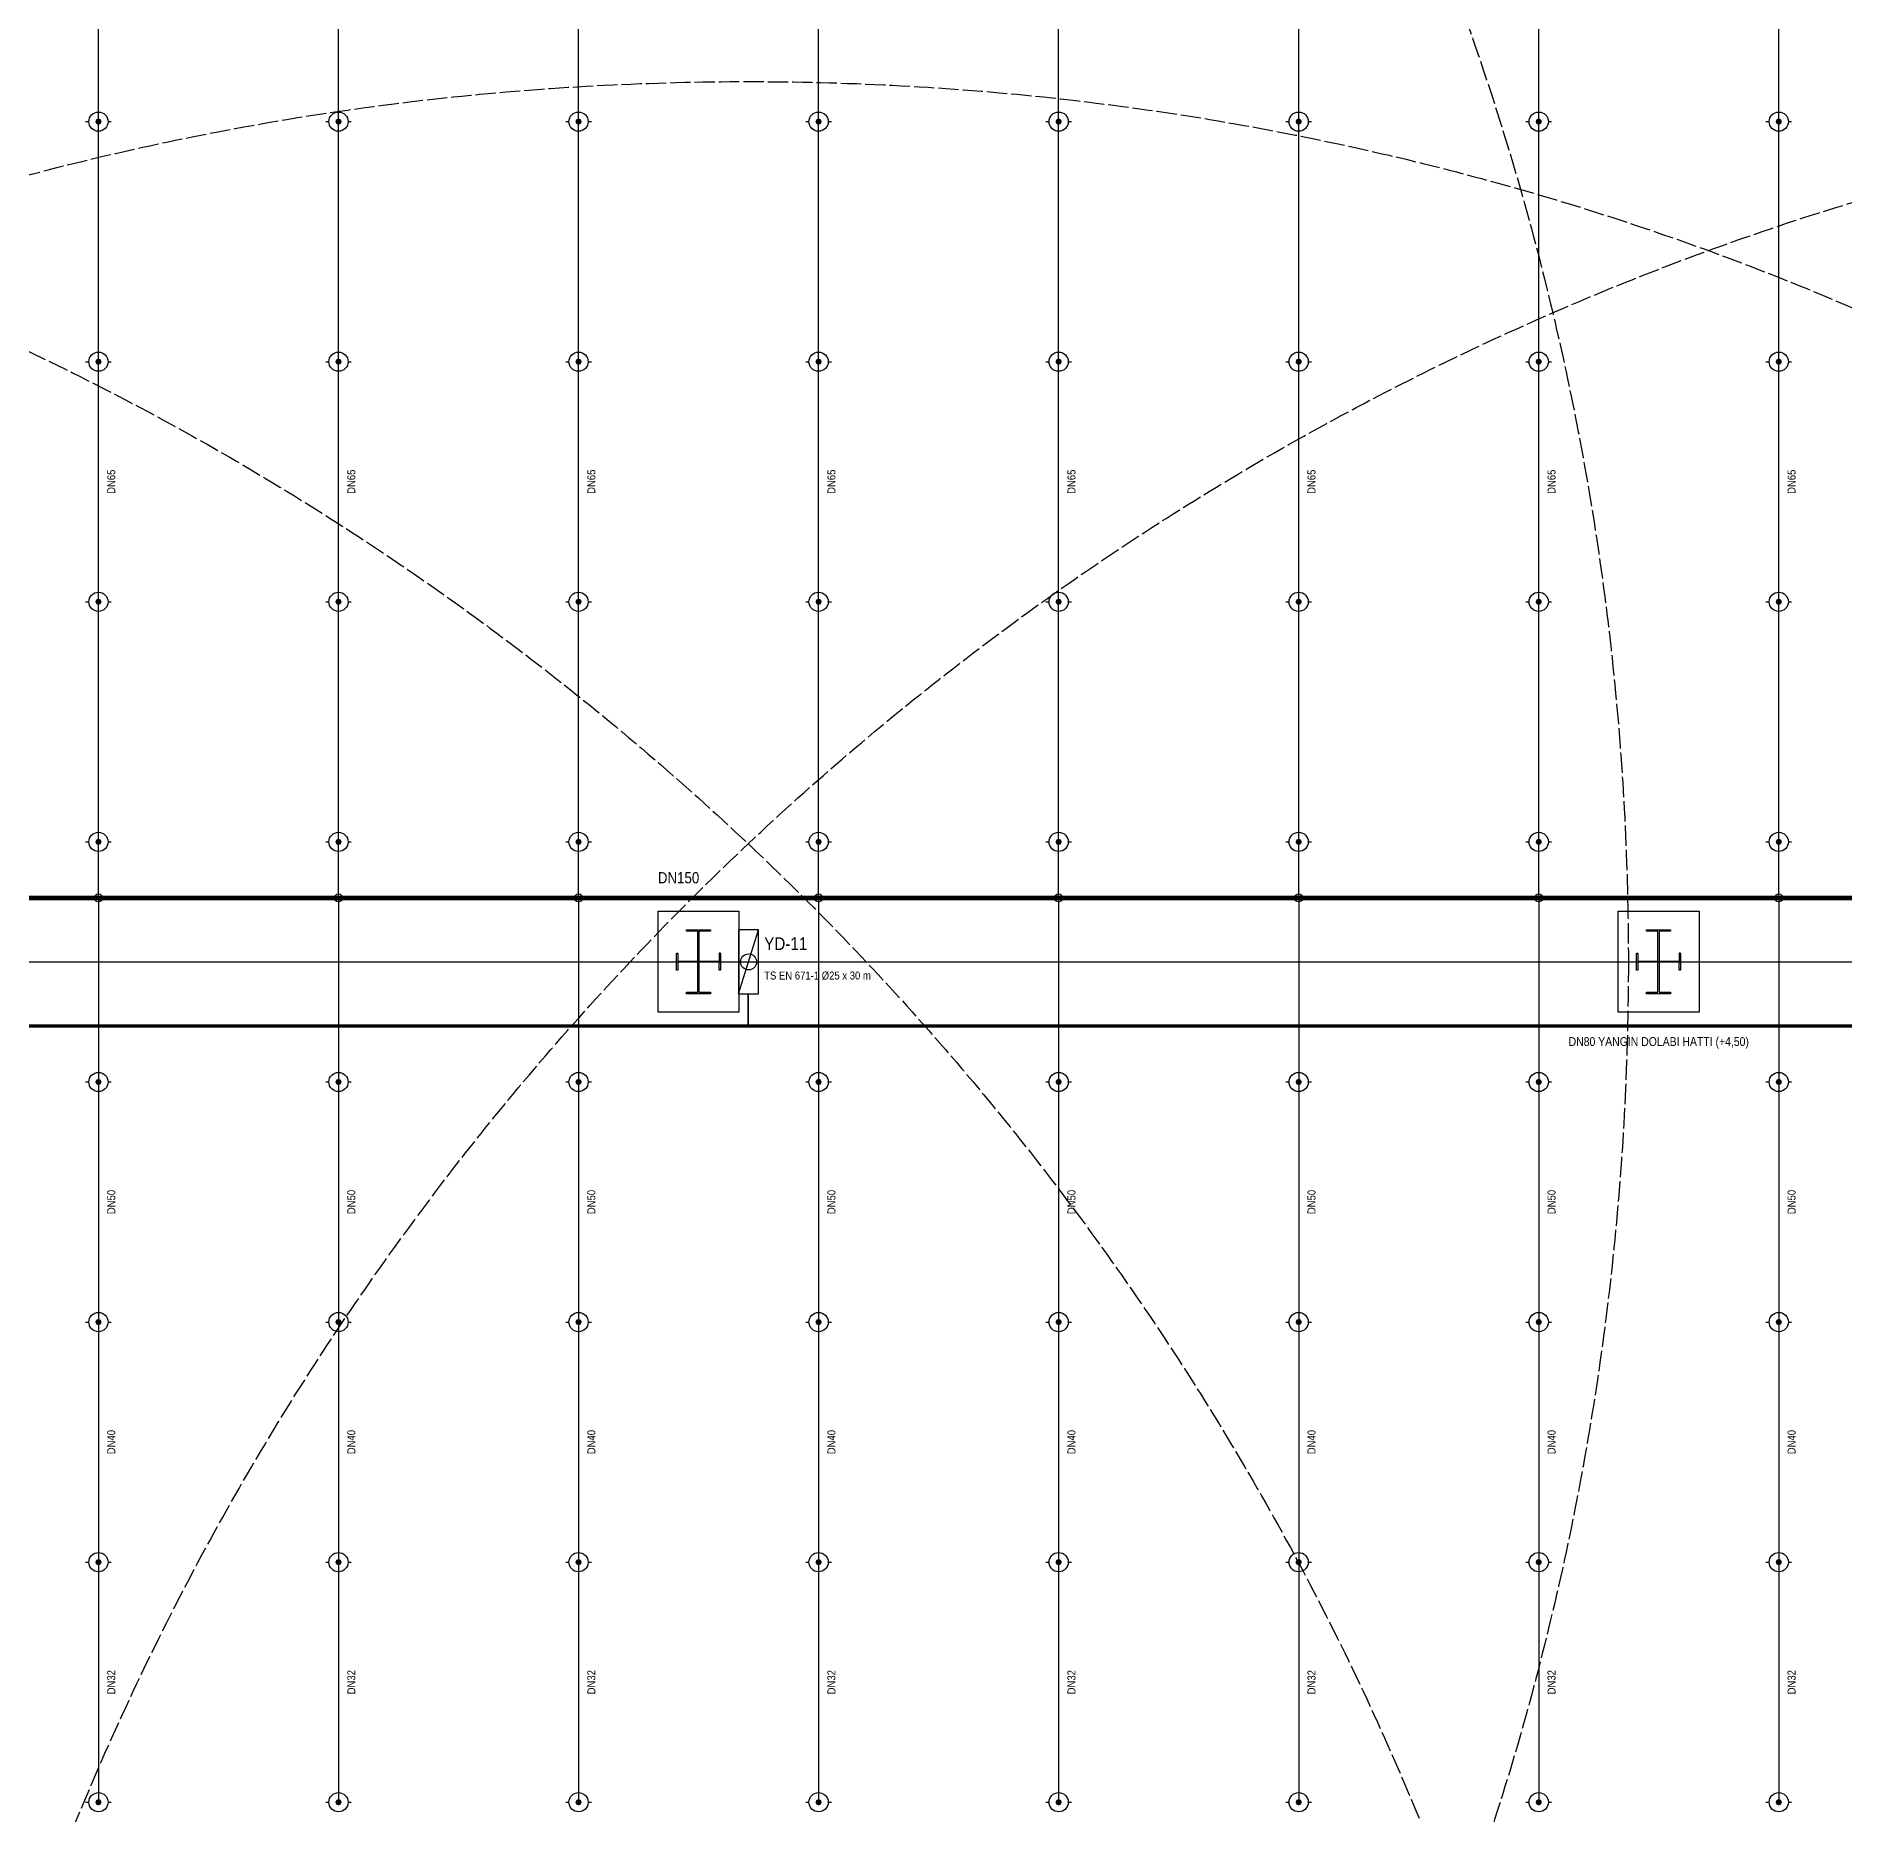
# Model space of a CAD drawing. Header units: centimetres. Extents: x 183171 to 202211, y -17274 to 19108.
# Drawn here: x 195381 to 197642, y 11990 to 14213 of the extents above; entities that cross this region are included whole.
import ezdxf
from ezdxf.enums import TextEntityAlignment as Align

# ---------------------------------------------------------------- set-up
doc = ezdxf.new("R2010")
doc.units = ezdxf.units.CM
doc.header["$LTSCALE"] = 20
doc.linetypes.add('DASHED', pattern=[1.524, 1.27, -0.254])
for name, color, linetype in [('ROTAS-MIMARI', 8, 'CONTINUOUS'), ('ROTAS-MIMARI-AKS', 8, 'CONTINUOUS'), ('ROTAS-MIMARI-KOLON', 8, 'CONTINUOUS'), ('ROTAS-YANGIN-BASLIK', 1, 'CONTINUOUS'), ('ROTAS-YANGIN-CAP', 2, 'CONTINUOUS'), ('ROTAS-YANGIN-DOLAP', 30, 'CONTINUOUS'), ('ROTAS-YANGIN-DOLAP-BORU', 30, 'CONTINUOUS'), ('ROTAS-YANGIN-DOLAP-ETKI', 9, 'DASHED'), ('ROTAS-YANGIN-SPR-ANA', 1, 'CONTINUOUS'), ('ROTAS-YANGIN-SPR-BORU', 1, 'CONTINUOUS')]:
    doc.layers.add(name, color=color, linetype=linetype)
doc.styles.add('ROTAS', font='arial.ttf')

# ---------------------------------------------------------------- blocks, each defined once
blk = doc.blocks.new('ROTAS-SMB-SPR-DIK')
h = blk.add_hatch(color=256)
h.dxf.hatch_style = 1
h.paths.add_polyline_path([(4, 0), (2.8, 2.8), (0, 4), (-2.8, 2.8), (-4, 0), (-2.8, -2.8), (0, -4), (2.8, -2.8)])
for p, q in [((-16, 0), (-12, 0)), ((12, 0), (16, 0))]:
    blk.add_line(p, q)
blk.add_circle((0, 0), 12)
blk = doc.blocks.new('ROTAS-SMB-DOLAP-PLAN')
blk.add_line((0, -40), (25, 40))
blk.add_lwpolyline([(0, -40), (25, -40), (25, 40), (0, 40)], close=True)
blk.add_circle((12.5, 0), 10)

msp = doc.modelspace()

# ---------------------------------------------------------------- linework, layer by layer
at = {"layer": 'ROTAS-MIMARI'}
for points in [[(196158.3, 13119.3), (196259.3, 13119.3), (196259.3, 12993.3), (196158.3, 12993.3), (196158.3, 13119.3)], [(197358.3, 13119.3), (197459.3, 13119.3), (197459.3, 12993.3), (197358.3, 12993.3), (197358.3, 13119.3)]]:
    msp.add_lwpolyline(points, dxfattribs=at)
at = {"layer": 'ROTAS-MIMARI-AKS'}
msp.add_lwpolyline([(184958.8, 13056.3), (200258.8, 13056.3)], dxfattribs=at)
at = {"layer": 'ROTAS-MIMARI-KOLON'}
for points in [[(196193.8, 13096.3), (196193.8, 13096.3)], [(196193.8, 13096.3), (196193.8, 13096.3)], [(196193.8, 13094.3), (196193.8, 13096.3)], [(196193.8, 13096.3), (196223.8, 13096.3)], [(196208, 13094.3), (196193.8, 13094.3)], [(196208, 13018.3), (196208, 13094.3)], [(196223.8, 13094.3), (196209.5, 13094.3)], [(196209.5, 13094.3), (196209.5, 13018.3)], [(196223.8, 13096.3), (196223.8, 13094.3)], [(197393.8, 13096.3), (197393.8, 13096.3)], [(197393.8, 13094.3), (197393.8, 13096.3)], [(197393.8, 13096.3), (197423.8, 13096.3)], [(197408, 13094.3), (197393.8, 13094.3)], [(197408, 13018.3), (197408, 13094.3)], [(197423.8, 13094.3), (197409.5, 13094.3)], [(197409.5, 13094.3), (197409.5, 13018.3)], [(197423.8, 13096.3), (197423.8, 13094.3)], [(196181.3, 13045.8), (196181.3, 13066.8)], [(196181.3, 13066.8), (196183, 13066.8)], [(196183, 13066.8), (196183, 13056.8)], [(196236.3, 13066.8), (196234.6, 13066.8)], [(196234.6, 13066.8), (196234.6, 13056.8)], [(196236.3, 13066.8), (196236.3, 13045.8)], [(197381.3, 13045.8), (197381.3, 13066.8)], [(197381.3, 13066.8), (197383, 13066.8)], [(197383, 13066.8), (197383, 13056.8)], [(197436.3, 13066.8), (197434.6, 13066.8)], [(197434.6, 13066.8), (197434.6, 13056.8)], [(197436.3, 13066.8), (197436.3, 13045.8)], [(196183, 13045.8), (196181.3, 13045.8)], [(196183, 13056.8), (196234.6, 13056.8)], [(196234.6, 13055.7), (196183, 13055.7)], [(196183, 13055.7), (196183, 13045.8)], [(196234.6, 13045.8), (196234.6, 13055.7)], [(196236.3, 13045.8), (196234.6, 13045.8)], [(197383, 13045.8), (197381.3, 13045.8)], [(197383, 13056.8), (197434.6, 13056.8)], [(197434.6, 13055.7), (197383, 13055.7)], [(197383, 13055.7), (197383, 13045.8)], [(197434.6, 13045.8), (197434.6, 13055.7)], [(197436.3, 13045.8), (197434.6, 13045.8)], [(196193.8, 13016.3), (196193.8, 13018.3)], [(196193.8, 13018.3), (196208, 13018.3)], [(196223.8, 13016.3), (196193.8, 13016.3)], [(196209.5, 13018.3), (196223.8, 13018.3)], [(196223.8, 13018.3), (196223.8, 13016.3)], [(197393.8, 13016.3), (197393.8, 13018.3)], [(197393.8, 13018.3), (197408, 13018.3)], [(197423.8, 13016.3), (197393.8, 13016.3)], [(197409.5, 13018.3), (197423.8, 13018.3)], [(197423.8, 13018.3), (197423.8, 13016.3)]]:
    msp.add_lwpolyline(points, dxfattribs=at)
at = {"layer": 'ROTAS-YANGIN-DOLAP-BORU'}
for points, const_width in [([(196271, 12976), (196271, 13016)], 2), ([(184609, 12976), (198639, 12976)], 4)]:
    msp.add_lwpolyline(points, dxfattribs=dict(at, const_width=const_width))
at = {"layer": 'ROTAS-YANGIN-DOLAP-ETKI'}
for centre in [(193871, 13056), (196271, 13056), (198671, 13056), (193871, 10656), (196271, 10656), (198671, 10656)]:
    msp.add_circle(centre, 3500, dxfattribs=at)
at = {"layer": 'ROTAS-YANGIN-SPR-ANA', "const_width": 6}
msp.add_lwpolyline([(192709, 13136), (199659, 13136)], dxfattribs=at)
at = {"layer": 'ROTAS-YANGIN-SPR-ANA'}
for centre in [(195459, 13136), (195759, 13136), (196059, 13136), (196359, 13136), (196659, 13136), (196959, 13136), (197259, 13136), (197559, 13136)]:
    msp.add_circle(centre, 5, dxfattribs=at)
at = {"layer": 'ROTAS-YANGIN-SPR-BORU'}
for p, q in [((195459, 14106), (195459, 14406)), ((195759, 14106), (195759, 14406)), ((196059, 14106), (196059, 14406)), ((196359, 14106), (196359, 14406)), ((196659, 14106), (196659, 14406)), ((196959, 14106), (196959, 14406)), ((197259, 14106), (197259, 14406)), ((197559, 14106), (197559, 14406)), ((195459, 13806), (195459, 14106)), ((195759, 13806), (195759, 14106)), ((196059, 13806), (196059, 14106)), ((196359, 13806), (196359, 14106)), ((196659, 13806), (196659, 14106)), ((196959, 13806), (196959, 14106)), ((197259, 13806), (197259, 14106)), ((197559, 13806), (197559, 14106)), ((195459, 13506), (195459, 13806)), ((195759, 13506), (195759, 13806)), ((196059, 13506), (196059, 13806)), ((196359, 13506), (196359, 13806)), ((196659, 13506), (196659, 13806)), ((196959, 13506), (196959, 13806)), ((197259, 13506), (197259, 13806)), ((197559, 13506), (197559, 13806)), ((195459, 13206), (195459, 13506)), ((195759, 13206), (195759, 13506)), ((196059, 13206), (196059, 13506)), ((196359, 13206), (196359, 13506)), ((196659, 13206), (196659, 13506)), ((196959, 13206), (196959, 13506)), ((197259, 13206), (197259, 13506)), ((197559, 13206), (197559, 13506)), ((195459, 13136), (195459, 13206)), ((195759, 13136), (195759, 13206)), ((196059, 13136), (196059, 13206)), ((196359, 13136), (196359, 13206)), ((196659, 13136), (196659, 13206)), ((196959, 13136), (196959, 13206)), ((197259, 13136), (197259, 13206)), ((197559, 13136), (197559, 13206)), ((195459, 13136), (195459, 12906)), ((195759, 13136), (195759, 12906)), ((196059, 13136), (196059, 12906)), ((196359, 13136), (196359, 12906)), ((196659, 13136), (196659, 12906)), ((196959, 13136), (196959, 12906)), ((197259, 13136), (197259, 12906)), ((197559, 13136), (197559, 12906)), ((195459, 12906), (195459, 12606)), ((195759, 12906), (195759, 12606)), ((196059, 12906), (196059, 12606)), ((196359, 12906), (196359, 12606)), ((196659, 12906), (196659, 12606)), ((196959, 12906), (196959, 12606)), ((197259, 12906), (197259, 12606)), ((197559, 12906), (197559, 12606)), ((195459, 12606), (195459, 12306)), ((195759, 12606), (195759, 12306)), ((196059, 12606), (196059, 12306)), ((196359, 12606), (196359, 12306)), ((196659, 12606), (196659, 12306)), ((196959, 12606), (196959, 12306)), ((197259, 12606), (197259, 12306)), ((197559, 12606), (197559, 12306)), ((195459, 12306), (195459, 12006)), ((195759, 12306), (195759, 12006)), ((196059, 12306), (196059, 12006)), ((196359, 12306), (196359, 12006)), ((196659, 12306), (196659, 12006)), ((196959, 12306), (196959, 12006)), ((197259, 12306), (197259, 12006)), ((197559, 12306), (197559, 12006))]:
    msp.add_line(p, q, dxfattribs=at)

# ---------------------------------------------------------------- block references
at = {"layer": 'ROTAS-YANGIN-BASLIK'}
for p in [(195459, 14106), (195759, 14106), (196059, 14106), (196359, 14106), (196659, 14106), (196959, 14106), (197259, 14106), (197559, 14106), (195459, 13806), (195759, 13806), (196059, 13806), (196359, 13806), (196659, 13806), (196959, 13806), (197259, 13806), (197559, 13806), (195459, 13506), (195759, 13506), (196059, 13506), (196359, 13506), (196659, 13506), (196959, 13506), (197259, 13506), (197559, 13506), (195459, 13206), (195759, 13206), (196059, 13206), (196359, 13206), (196659, 13206), (196959, 13206), (197259, 13206), (197559, 13206), (195459, 12906), (195759, 12906), (196059, 12906), (196359, 12906), (196659, 12906), (196959, 12906), (197259, 12906), (197559, 12906), (195459, 12606), (195759, 12606), (196059, 12606), (196359, 12606), (196659, 12606), (196959, 12606), (197259, 12606), (197559, 12606), (195459, 12306), (195759, 12306), (196059, 12306), (196359, 12306), (196659, 12306), (196959, 12306), (197259, 12306), (197559, 12306), (195459, 12006), (195759, 12006), (196059, 12006), (196359, 12006), (196659, 12006), (196959, 12006), (197259, 12006), (197559, 12006)]:
    msp.add_blockref('ROTAS-SMB-SPR-DIK', p, dxfattribs=at)
at = {"layer": 'ROTAS-YANGIN-DOLAP'}
msp.add_blockref('ROTAS-SMB-DOLAP-PLAN', (196259, 13056), dxfattribs=at)

# ---------------------------------------------------------------- texts
at = {"layer": 'ROTAS-YANGIN-CAP', "style": 'ROTAS', "width": 0.85}
for s, p in [('DN65', (195475, 13656)), ('DN65', (195775, 13656)), ('DN65', (196075, 13656)), ('DN65', (196375, 13656)), ('DN65', (196675, 13656)), ('DN65', (196975, 13656)), ('DN65', (197275, 13656)), ('DN65', (197575, 13656)), ('DN50', (195475, 12756)), ('DN50', (195775, 12756)), ('DN50', (196075, 12756)), ('DN50', (196375, 12756)), ('DN50', (196675, 12756)), ('DN50', (196975, 12756)), ('DN50', (197275, 12756)), ('DN50', (197575, 12756)), ('DN40', (195475, 12456)), ('DN40', (195775, 12456)), ('DN40', (196075, 12456)), ('DN40', (196375, 12456)), ('DN40', (196675, 12456)), ('DN40', (196975, 12456)), ('DN40', (197275, 12456)), ('DN40', (197575, 12456)), ('DN32', (195475, 12156)), ('DN32', (195775, 12156)), ('DN32', (196075, 12156)), ('DN32', (196375, 12156)), ('DN32', (196675, 12156)), ('DN32', (196975, 12156)), ('DN32', (197275, 12156)), ('DN32', (197575, 12156))]:
    msp.add_text(s, height=10, rotation=90, dxfattribs=at).set_placement(p, align=Align.MIDDLE_CENTER)
msp.add_text('DN150', height=14, dxfattribs=at).set_placement((196184, 13150), align=Align.BOTTOM_CENTER)
msp.add_text('DN80 YANGIN DOLABI HATTI (+4,50)', height=11, dxfattribs=at).set_placement((197409, 12962), align=Align.TOP_CENTER)
at = {"layer": 'ROTAS-YANGIN-DOLAP', "style": 'ROTAS', "width": 0.85}
msp.add_text('YD-11', height=16, dxfattribs=at).set_placement((196291, 13066), align=Align.BOTTOM_LEFT)
msp.add_text('TS EN 671-1 Ø25 x 30 m', height=10, dxfattribs=at).set_placement((196291, 13044), align=Align.TOP_LEFT)

doc.saveas('drawing.dxf')
